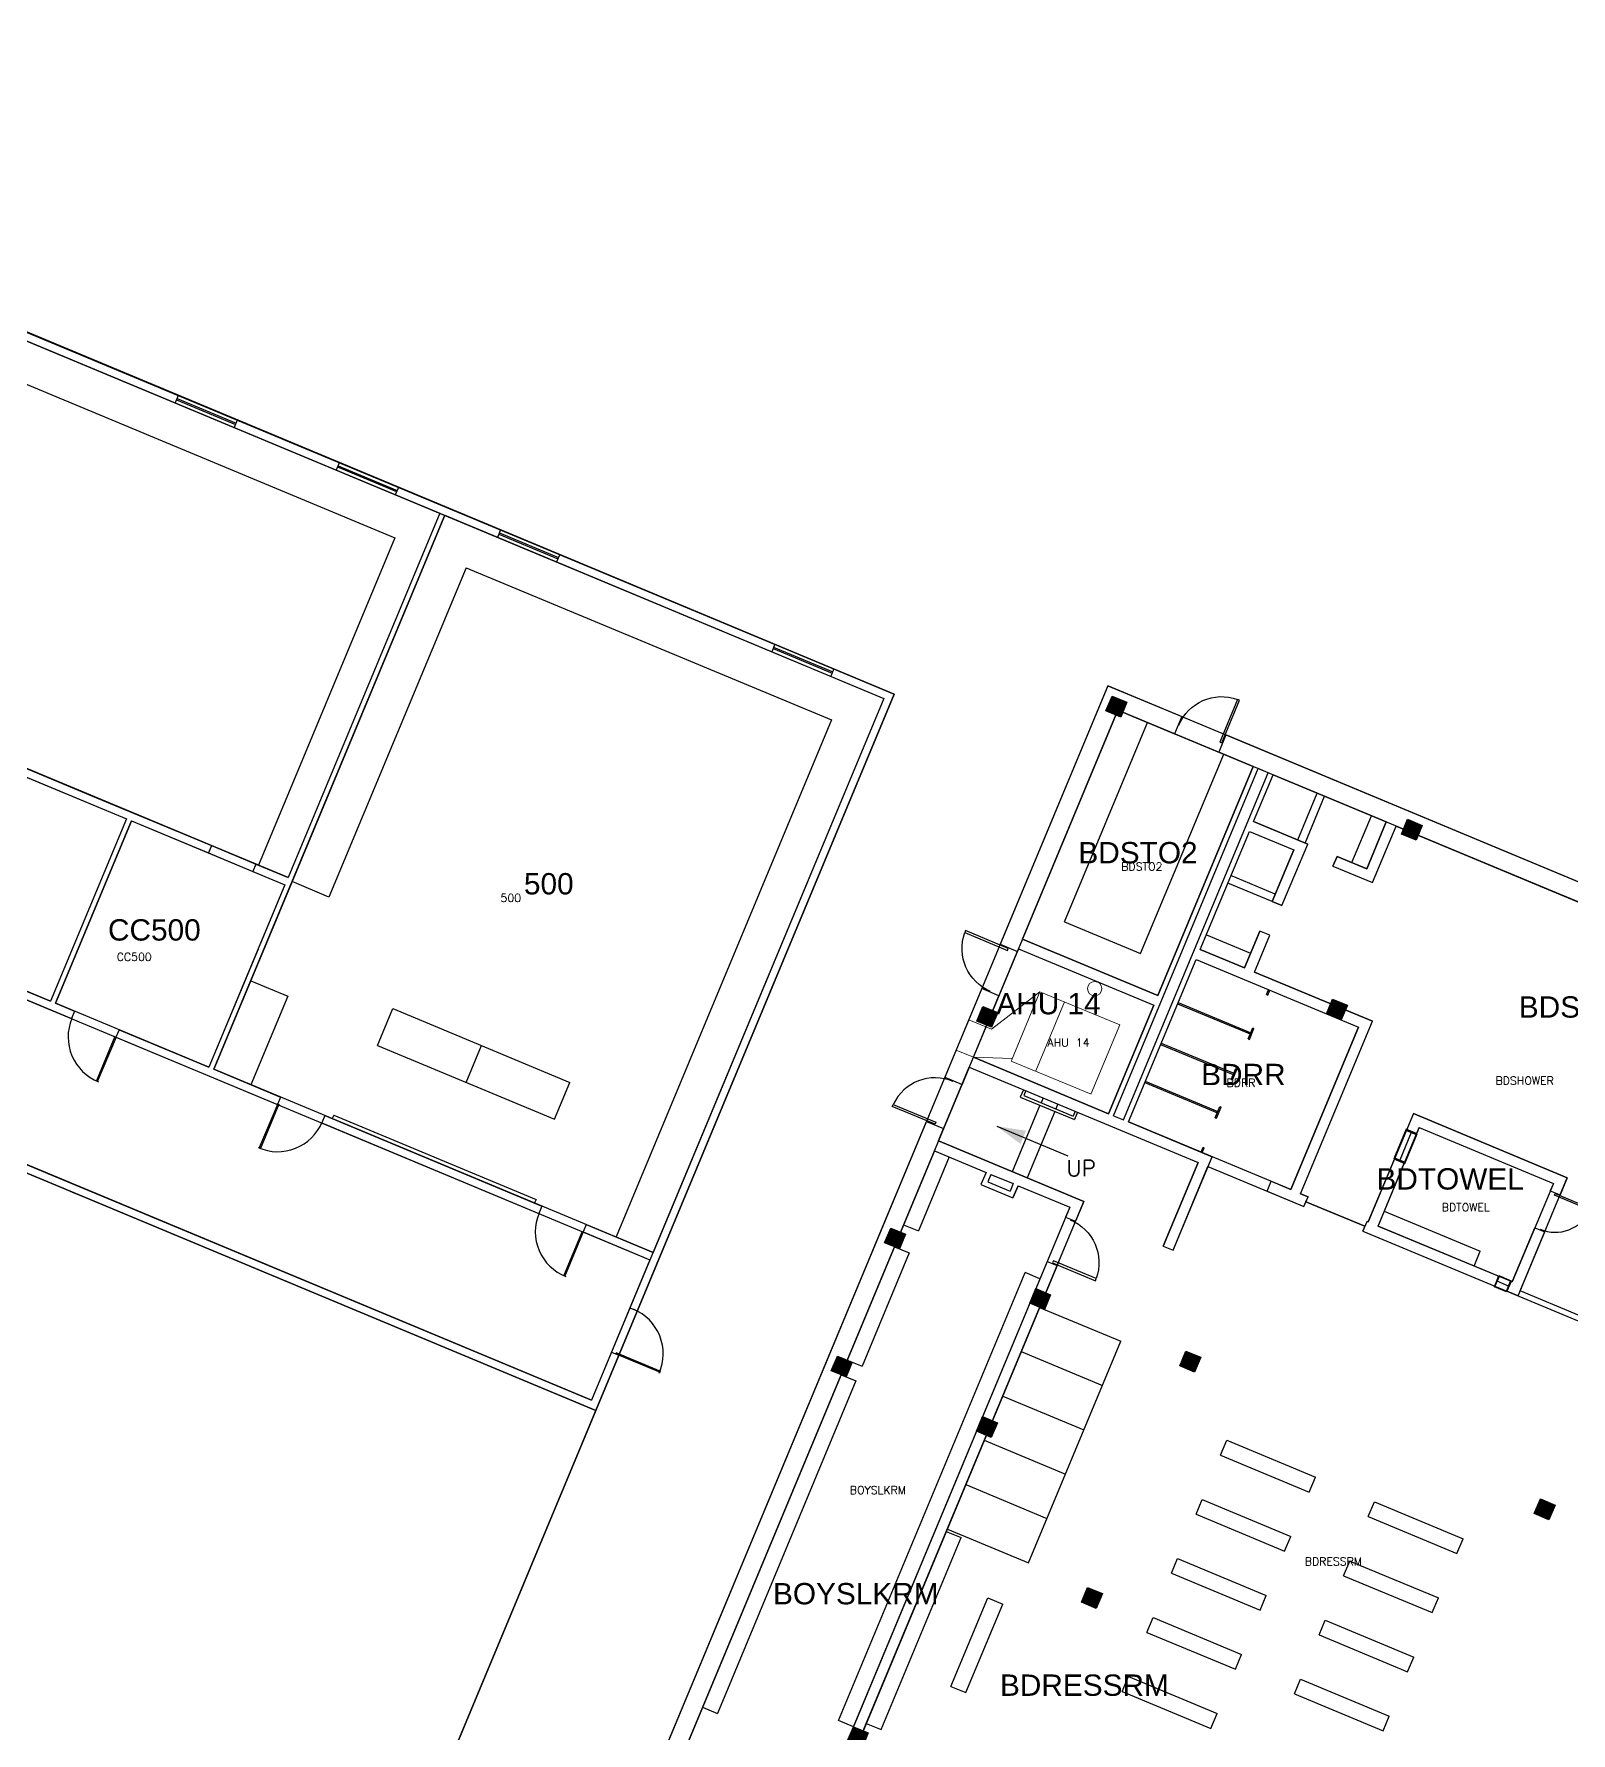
# Model space of a CAD drawing. Header units: inches. Extents: x -13030 to 12419, y -17984 to 4650.
# Drawn here: x 1453 to 2606, y -14751 to -13477 of the extents above; entities that cross this region are included whole.
import ezdxf
from ezdxf.enums import TextEntityAlignment as Align

# ---------------------------------------------------------------- set-up
doc = ezdxf.new("R2010")
doc.units = ezdxf.units.IN
doc.header["$LTSCALE"] = 48
doc.header["$MEASUREMENT"] = 0
doc.layers.get('0').update_dxf_attribs({"linetype": 'CONTINUOUS'})
doc.layers.get('Defpoints').update_dxf_attribs({"linetype": 'CONTINUOUS'})
for name, color, linetype in [('A-COLS', 1, 'CONTINUOUS'), ('A-COLS-GRID', 41, 'CONTINUOUS'), ('A-DOOR', 30, 'CONTINUOUS'), ('A-FLOR-STRS', 30, 'CONTINUOUS'), ('A-FLR-TPTN', 30, 'CONTINUOUS'), ('A-FURN', 41, 'CONTINUOUS'), ('A-WALLS', 1, 'CONTINUOUS'), ('A-WIN', 30, 'CONTINUOUS'), ('CAFM_BLDG_OTLN', 41, 'CONTINUOUS'), ('CAFM_Gross', 200, 'CONTINUOUS'), ('CAFM_ID', 8, 'CONTINUOUS'), ('CAFM_MeasuredGross', 50, 'CONTINUOUS'), ('CAFM_SPACE', 5, 'CONTINUOUS'), ('CAFM_Space_Label', 7, 'CONTINUOUS')]:
    doc.layers.add(name, color=color, linetype=linetype)
doc.layers.add('M-EQPM', color=30, linetype='CONTINUOUS', lineweight=0)
doc.styles.add('CAFM-TXT', font='txt.shx', dxfattribs={"height": 6})
doc.styles.add('ROMANS', font='ROMANS.shx')

# ---------------------------------------------------------------- blocks, each defined once
blk = doc.blocks.new('WN1')
for p, q in [((0, -0.5625), (0, 0.5625)), ((0, 0.5625), (1, 0.5625)), ((1, 0.5625), (1, -0.5625)), ((0, 0.5), (0.03125, 0.5)), ((0.03125, 0.5), (0.03125, -0.5)), ((0.03125, 0), (0.96875, 0)), ((1, 0.5), (0.96875, 0.5)), ((0.96875, -0.5), (0.96875, 0.5)), ((0, -0.5), (0.03125, -0.5)), ((1, -0.5), (0.96875, -0.5)), ((1, -0.5625), (0, -0.5625))]:
    blk.add_line(p, q)
blk = doc.blocks.new('LEADARR2')
blk.add_solid([(0, 0), (1, 0.25), (1, -0.25)])
blk = doc.blocks.new('DR-S90')
for p, q in [((0.015, 0.005), (0.015, 0.97)), ((0.015, 0.97), (0.062, 0.97)), ((0.062, 0.97), (0.062, 0.005)), ((0.062, 0.005), (0.015, 0.005))]:
    blk.add_line(p, q)
blk.add_arc((0.015, 0), 0.97, 360, 87.217)

msp = doc.modelspace()

# ---------------------------------------------------------------- linework, layer by layer
at = {"layer": 'A-COLS'}
for points in [[(2261.8, -13973.6), (2272.9, -13978.2), (2268.3, -13989.3), (2257.2, -13984.7)], [(2483.4, -14065.9), (2494.5, -14070.5), (2489.8, -14081.6), (2478.8, -14077)], [(2427.2, -14200.7), (2438.3, -14205.3), (2433.7, -14216.4), (2422.6, -14211.8)], [(2164.9, -14206.2), (2176, -14210.8), (2171.4, -14221.9), (2160.3, -14217.3)], [(2095.7, -14372.4), (2106.8, -14377), (2102.2, -14388.1), (2091.1, -14383.4)], [(2204.6, -14417.8), (2215.7, -14422.4), (2211.1, -14433.4), (2200, -14428.8)], [(2055.7, -14468.4), (2066.8, -14473), (2062.2, -14484.1), (2051.1, -14479.4)], [(2317.2, -14464.7), (2328.3, -14469.3), (2323.7, -14480.4), (2312.6, -14475.8)], [(2164.6, -14513.8), (2175.7, -14518.4), (2171.1, -14529.4), (2160, -14524.8)], [(2583.1, -14575.4), (2594.2, -14580.1), (2589.5, -14591.1), (2578.5, -14586.5)], [(2243.4, -14641.9), (2254.5, -14646.5), (2249.8, -14657.6), (2238.8, -14653)], [(2067.7, -14746.4), (2078.8, -14751), (2074.2, -14762.1), (2063.1, -14757.4)]]:
    msp.add_lwpolyline(points, close=True, dxfattribs=at)
at = {"layer": 'A-COLS-GRID'}
for points in [[(2261.8, -13973.6), (2272.9, -13978.2), (2257.2, -13984.7), (2268.3, -13989.3)], [(2483.4, -14065.9), (2494.5, -14070.5), (2478.8, -14077), (2489.8, -14081.6)], [(2427.2, -14200.7), (2438.3, -14205.3), (2422.6, -14211.8), (2433.7, -14216.4)], [(2164.9, -14206.2), (2176, -14210.8), (2160.3, -14217.3), (2171.4, -14221.9)], [(2095.7, -14372.4), (2106.8, -14377), (2091.1, -14383.4), (2102.2, -14388.1)], [(2204.6, -14417.8), (2215.7, -14422.4), (2200, -14428.8), (2211.1, -14433.4)], [(2055.7, -14468.4), (2066.8, -14473), (2051.1, -14479.4), (2062.2, -14484.1)], [(2317.2, -14464.7), (2328.3, -14469.3), (2312.6, -14475.8), (2323.7, -14480.4)], [(2164.6, -14513.8), (2175.7, -14518.4), (2160, -14524.8), (2171.1, -14529.4)], [(2583.1, -14575.4), (2594.2, -14580.1), (2578.5, -14586.5), (2589.5, -14591.1)], [(2243.4, -14641.9), (2254.5, -14646.5), (2238.8, -14653), (2249.8, -14657.6)], [(2067.7, -14746.4), (2078.8, -14751), (2063.1, -14757.4), (2074.2, -14762.1)]]:
    msp.add_solid(points, dxfattribs=at)
at = {"layer": 'A-DOOR'}
for p, q in [((1513.7, -14228.8), (1499.7, -14262.5)), ((1514.6, -14229.2), (1500.5, -14262.8)), ((1514.8, -14229.6), (1513.2, -14228.9)), ((1635.9, -14279.2), (1621.8, -14312.9)), ((1636.7, -14279.6), (1622.7, -14313.3)), ((1635.3, -14279.4), (1637, -14280.1)), ((1864.2, -14374.9), (1850.2, -14408.5)), ((1865.1, -14375.2), (1851.1, -14408.9)), ((1865.4, -14375.7), (1863.7, -14375)), ((1889, -14466.6), (1922.7, -14480.6)), ((1889.4, -14465.7), (1923, -14479.8))]:
    msp.add_line(p, q, dxfattribs=at)
for centre, start, end in [((1514.6, -14229.2), 157.38, 248.6813), ((1635.9, -14279.2), 246.0787, 337.38), ((1865.1, -14375.2), 157.38, 248.6813), ((1889, -14466.6), 336.0787, 67.38)]:
    msp.add_arc(centre, 36, start, end, dxfattribs=at)
at = {"layer": 'A-FLOR-STRS'}
for p, q in [((2207.7, -14280.4), (2186.9, -14330.2)), ((2195.2, -14268.7), (2192.9, -14274.2)), ((2192.9, -14274.2), (2233.5, -14291.1)), ((2197.1, -14269.4), (2195.5, -14273.1)), ((2195.5, -14273.1), (2232.5, -14288.5)), ((2210, -14274.8), (2208.5, -14278.5)), ((2221.1, -14279.4), (2219.5, -14283.1)), ((2218.8, -14285), (2198, -14334.8)), ((2234, -14284.8), (2232.5, -14288.5)), ((2235.8, -14285.6), (2233.5, -14291.1)), ((2175.2, -14296.1), (2228.7, -14318.4))]:
    msp.add_line(p, q, dxfattribs=at)
at = {"layer": 'A-FLR-TPTN'}
for p, q in [((2401.1, -14081.4), (2415.7, -14046.4)), ((2406.6, -14083.8), (2421.2, -14048.7)), ((2381.8, -14127.6), (2348.6, -14113.8)), ((2384.2, -14122.1), (2350.9, -14108.2)), ((2310.9, -14204.2), (2365.4, -14226.9)), ((2311.3, -14203.3), (2365.8, -14226)), ((2377.7, -14197.4), (2379.2, -14193.7)), ((2377.7, -14197.4), (2378.6, -14197.8)), ((2378.6, -14197.8), (2380.2, -14194.1)), ((2363.8, -14230.6), (2367.3, -14222.3)), ((2364.8, -14231), (2368.2, -14222.7)), ((2367.3, -14222.3), (2368.2, -14222.7)), ((2298.2, -14234.7), (2352.7, -14257.4)), ((2298.6, -14233.8), (2353.1, -14256.4)), ((2363.8, -14230.6), (2364.8, -14231)), ((2351.2, -14261.1), (2354.6, -14252.8)), ((2352.1, -14261.4), (2355.5, -14253.1)), ((2354.6, -14252.8), (2355.5, -14253.1)), ((2286.3, -14263.3), (2340.8, -14286)), ((2286.7, -14262.4), (2341.2, -14285.1)), ((2351.2, -14261.1), (2352.1, -14261.4)), ((2339.2, -14289.7), (2342.7, -14281.4)), ((2339.2, -14289.7), (2340.2, -14290.1)), ((2340.2, -14290.1), (2343.6, -14281.8)), ((2342.7, -14281.4), (2343.6, -14281.8)), ((2328.5, -14315.5), (2330, -14311.8)), ((2329.4, -14315.9), (2330.9, -14312.2)), ((2330, -14311.8), (2330.9, -14312.2))]:
    msp.add_line(p, q, dxfattribs=at)
at = {"layer": 'A-FURN'}
for p, q in [((1237.9, -13652.5), (1723.7, -13855)), ((1723.7, -13855), (1621.4, -14100.4)), ((1777.2, -13877.3), (1674.3, -14124.3)), ((1777.2, -13877.3), (2051.2, -13991.4)), ((2051.2, -13991.4), (1889.7, -14379.1)), ((2226, -14142.8), (2288.3, -13993.3)), ((2283.2, -14166.7), (2345.5, -14017.1)), ((2441.7, -14098.4), (2456.3, -14063.3)), ((1674.3, -14124.3), (1646.6, -14112.7)), ((2226, -14142.8), (2283.2, -14166.7)), ((2332.5, -14152.5), (2365.7, -14166.4)), ((1615.7, -14187), (1643.4, -14198.5)), ((1643.4, -14198.5), (1615.7, -14265)), ((1710.7, -14235.5), (1722.2, -14207.8)), ((1722.2, -14207.8), (1855.1, -14263.2)), ((1710.7, -14235.5), (1843.6, -14290.9)), ((1777.1, -14263.2), (1788.7, -14235.5)), ((1843.6, -14290.9), (1855.1, -14263.2)), ((1677.9, -14287.7), (1676.8, -14290.2)), ((1677.9, -14287.7), (1829.7, -14351)), ((2139.5, -14319.1), (2116.5, -14374.5)), ((1829.7, -14351), (1828.6, -14353.5)), ((2105.4, -14369.9), (2116.5, -14374.5)), ((2466, -14359.8), (2538, -14389.8)), ((2109.5, -14391.1), (2074.2, -14476.1)), ((2098.5, -14386.5), (2109.5, -14391.1)), ((2533.4, -14400.9), (2538, -14389.8)), ((2056.6, -14741.8), (2196.6, -14405.8)), ((2207.7, -14410.4), (2196.6, -14405.8)), ((2207.4, -14431.9), (2268.3, -14457.3)), ((2199.1, -14623.4), (2268.3, -14457.3)), ((2063.1, -14471.4), (2074.2, -14476.1)), ((2193.5, -14465.1), (2254.5, -14490.5)), ((2058.5, -14482.5), (2069.5, -14487.1)), ((2069.5, -14487.1), (1965.7, -14736.4)), ((2179.7, -14498.4), (2240.6, -14523.8)), ((2165.8, -14531.6), (2226.8, -14557)), ((2343.2, -14542.7), (2347.8, -14531.6)), ((2347.8, -14531.6), (2414.3, -14559.3)), ((2343.2, -14542.7), (2409.7, -14570.4)), ((2409.7, -14570.4), (2414.3, -14559.3)), ((2152, -14564.8), (2212.9, -14590.2)), ((2324.8, -14587), (2329.4, -14575.9)), ((2329.4, -14575.9), (2395.8, -14603.6)), ((2454, -14588.8), (2458.6, -14577.8)), ((2458.6, -14577.8), (2525.1, -14605.4)), ((2138.2, -14598.1), (2199.1, -14623.4)), ((2324.8, -14587), (2391.2, -14614.7)), ((2454, -14588.8), (2520.5, -14616.5)), ((2088.5, -14748.5), (2148.5, -14604.5)), ((2137.4, -14599.9), (2148.5, -14604.5)), ((2391.2, -14614.7), (2395.8, -14603.6)), ((2520.5, -14616.5), (2525.1, -14605.4)), ((2306.3, -14631.3), (2310.9, -14620.2)), ((2310.9, -14620.2), (2377.4, -14647.9)), ((2435.5, -14633.1), (2440.2, -14622.1)), ((2440.2, -14622.1), (2506.6, -14649.8)), ((2306.3, -14631.3), (2372.8, -14659)), ((2435.5, -14633.1), (2502, -14660.8)), ((2140.9, -14716.2), (2168.6, -14649.8)), ((2168.6, -14649.8), (2179.7, -14654.4)), ((2372.8, -14659), (2377.4, -14647.9)), ((2502, -14660.8), (2506.6, -14649.8)), ((2152, -14720.8), (2179.7, -14654.4)), ((2287.8, -14675.6), (2292.5, -14664.5)), ((2287.8, -14675.6), (2354.3, -14703.3)), ((2292.5, -14664.5), (2358.9, -14692.2)), ((2417.1, -14677.4), (2421.7, -14666.4)), ((2421.7, -14666.4), (2488.2, -14694.1)), ((2417.1, -14677.4), (2483.5, -14705.1)), ((2354.3, -14703.3), (2358.9, -14692.2)), ((2483.5, -14705.1), (2488.2, -14694.1)), ((2269.4, -14719.9), (2274, -14708.8)), ((2274, -14708.8), (2340.5, -14736.5)), ((2398.6, -14721.8), (2403.2, -14710.7)), ((2403.2, -14710.7), (2469.7, -14738.4)), ((2140.9, -14716.2), (2152, -14720.8)), ((2269.4, -14719.9), (2335.8, -14747.6)), ((2398.6, -14721.8), (2465.1, -14749.4)), ((1954.6, -14731.8), (1965.7, -14736.4)), ((2335.8, -14747.6), (2340.5, -14736.5)), ((2465.1, -14749.4), (2469.7, -14738.4)), ((2067.7, -14746.4), (2056.6, -14741.8)), ((2077.4, -14743.9), (2088.5, -14748.5))]:
    msp.add_line(p, q, dxfattribs=at)
at = {"layer": 'A-WALLS'}
for p, q in [((910.5, -13477.1), (2098.3, -13972.1)), ((913.7, -13485), (2090.5, -13975.3)), ((1761.1, -13838), (1642.9, -14121.6)), ((1757.4, -13836.5), (1643.6, -14109.6)), ((1318.7, -13974.2), (1496.8, -14048.5)), ((2098.3, -13972.1), (1905.6, -14434.5)), ((2258.6, -13965.8), (2177.8, -14159.6)), ((2258.6, -13965.8), (2314, -13988.8)), ((1316.4, -13979.8), (1522.5, -14065.7)), ((2090.5, -13975.3), (1917.4, -14390.7)), ((2194.6, -14155.8), (2266.2, -13984.1)), ((2266.2, -13984.1), (2308.6, -14001.8)), ((2314, -13988.8), (2308.6, -14001.8)), ((2347.2, -14002.7), (2341.8, -14015.6)), ((2835.1, -14206), (2347.2, -14002.7)), ((2367.7, -14026.4), (2341.8, -14015.6)), ((2262.9, -14288.2), (2371.4, -14027.9)), ((2270.3, -14291.3), (2378.8, -14031)), ((2296.2, -14198.1), (2367.7, -14026.4)), ((2367.8, -14067.6), (2382.5, -14032.5)), ((2378.8, -14031), (2371.4, -14027.9)), ((2467.4, -14067.9), (2382.5, -14032.5)), ((1496.8, -14048.5), (1586.2, -14085.7)), ((1522.5, -14065.7), (1465.5, -14202.4)), ((1526.2, -14067.2), (1469.2, -14203.9)), ((1526.2, -14067.2), (1583.9, -14091.2)), ((2327.8, -14163.6), (2364.8, -14075)), ((2364.8, -14075), (2398, -14088.8)), ((2367.8, -14067.6), (2408.5, -14084.5)), ((2452.8, -14103), (2467.4, -14067.9)), ((2457.1, -14113.4), (2474.8, -14071)), ((2820, -14214.8), (2474.8, -14071)), ((1586.2, -14085.7), (1583.9, -14091.2)), ((1585.9, -14086.3), (1583.9, -14091.2)), ((2381.8, -14127.6), (2398, -14088.8)), ((2389.2, -14130.7), (2408.5, -14084.5)), ((1619.4, -14099.6), (1617.1, -14105.1)), ((1619.4, -14099.6), (1643.6, -14109.6)), ((2427.5, -14101.1), (2430.6, -14093.8)), ((2427.5, -14101.1), (2457.1, -14113.4)), ((2430.6, -14093.8), (2452.8, -14103)), ((1617.1, -14105.1), (1641.3, -14115.2)), ((1641.3, -14115.2), (1622.8, -14159.6)), ((1257.1, -14122), (1481.2, -14215.4)), ((1259.4, -14116.5), (1465.5, -14202.4)), ((1642.9, -14121.6), (1588, -14253.4)), ((2389.2, -14130.7), (2381.8, -14127.6)), ((2361.1, -14177.4), (2372.6, -14149.8)), ((2368.5, -14180.5), (2380, -14152.8)), ((2380, -14152.8), (2372.6, -14149.8)), ((1621.2, -14163.3), (1584.3, -14251.9)), ((2177.8, -14159.6), (2190.8, -14165)), ((2191.5, -14163.1), (2190.8, -14165)), ((2191.5, -14163.1), (2293.1, -14205.4)), ((2194.6, -14155.8), (2296.2, -14198.1)), ((2327.8, -14163.6), (2361.1, -14177.4)), ((2274, -14292.8), (2324.8, -14171)), ((2324.8, -14171), (2446.6, -14221.8)), ((2368.5, -14180.5), (2457.1, -14217.4)), ((1469.2, -14203.9), (1483.5, -14209.9)), ((2164, -14192.8), (2136.3, -14259.3)), ((2157.7, -14244.4), (2176.9, -14198.2)), ((2176.9, -14198.2), (2164, -14192.8)), ((1483.5, -14209.9), (1481.2, -14215.4)), ((2259.2, -14286.7), (2293.1, -14205.4)), ((1516.8, -14223.7), (1514.5, -14229.3)), ((1514.5, -14229.3), (1635.7, -14279.8)), ((1516.8, -14223.7), (1584.3, -14251.9)), ((2395.8, -14343.6), (2446.6, -14221.8)), ((2403.2, -14346.7), (2457.1, -14217.4)), ((1588, -14253.4), (1637.9, -14274.2)), ((2154.6, -14251.8), (2149.2, -14264.7)), ((2154.6, -14251.8), (2326.3, -14323.3)), ((2157.7, -14244.4), (2259.2, -14286.7)), ((2136.3, -14259.3), (2149.2, -14264.7)), ((1638, -14274.2), (1635.7, -14279.8)), ((1457.1, -15889.4), (2122.5, -14292.5)), ((1671.2, -14288.1), (1668.9, -14293.6)), ((1668.9, -14293.6), (1831.8, -14361.5)), ((1671.2, -14288.1), (1834.1, -14356)), ((2122.5, -14292.5), (2135.4, -14297.9)), ((2262.9, -14288.2), (2270.3, -14291.3)), ((2274, -14292.8), (2336.8, -14319)), ((2487.8, -14286.6), (2482.8, -14298.6)), ((2487.8, -14286.6), (2603.2, -14334.7)), ((2131.5, -14307.1), (2135.4, -14297.9)), ((2490.2, -14301.7), (2482.8, -14298.6)), ((2492.2, -14297.1), (2490.2, -14301.7)), ((2492.2, -14297.1), (2592.8, -14339)), ((1421.1, -14313.9), (1871.2, -14501.4)), ((2128.5, -14314.5), (1938.5, -14770.5)), ((2128.5, -14314.5), (2167.2, -14330.7)), ((2131.5, -14307.1), (2240.5, -14352.5)), ((2307.5, -14389.1), (2336.8, -14319)), ((1425.4, -14322.1), (1874.5, -14509.2)), ((2167.2, -14330.7), (2163.4, -14339.9)), ((2300.2, -14386.1), (2326.3, -14323.3)), ((2454, -14367.8), (2473.6, -14320.8)), ((2461.4, -14370.9), (2481, -14323.8)), ((2481, -14323.8), (2473.6, -14320.8)), ((1485.7, -14347.3), (1476.5, -14343.4)), ((2163.4, -14339.9), (2187.4, -14349.9)), ((2170.9, -14332.2), (2168.6, -14337.8)), ((2168.6, -14337.8), (2185.2, -14344.7)), ((2170.9, -14332.2), (2187.5, -14339.1)), ((2187.5, -14339.1), (2185.2, -14344.7)), ((2191.2, -14340.7), (2187.4, -14349.9)), ((2191.2, -14340.7), (2230, -14356.8)), ((2378, -14344.8), (2381.1, -14337.4)), ((2381.1, -14337.4), (2395.8, -14343.6)), ((2592.8, -14339), (2590.5, -14344.5)), ((2590.5, -14344.5), (2597.8, -14347.6)), ((2603.2, -14334.7), (2597.8, -14347.6)), ((1485.7, -14347.3), (1482, -14345.8)), ((1834.1, -14356), (1831.8, -14361.5)), ((2230, -14356.8), (2226.9, -14364.2)), ((2240.5, -14352.5), (2234.3, -14367.3)), ((2378, -14344.8), (2405.7, -14356.4)), ((2403.2, -14346.7), (2408.8, -14349)), ((2405.7, -14356.4), (2408.8, -14349)), ((1867.3, -14369.8), (1865, -14375.3)), ((1867.3, -14369.8), (1917.4, -14390.7)), ((2226.9, -14364.2), (2234.3, -14367.3)), ((2450, -14374.8), (2453.1, -14367.4)), ((2453.1, -14367.4), (2454, -14367.8)), ((1865, -14375.3), (1915.1, -14396.2)), ((2450, -14374.8), (2548.8, -14416)), ((2461.4, -14370.9), (2551.8, -14408.6)), ((2562, -14412.8), (2578.9, -14372.2)), ((2566.3, -14423.3), (2586.3, -14375.3)), ((2578.9, -14372.2), (2586.3, -14375.3)), ((1917.8, -14389.6), (1917.4, -14390.7)), ((1917.8, -14389.6), (1917.4, -14390.7)), ((2300.2, -14386.1), (2307.5, -14389.1)), ((1915.1, -14396.2), (1900.1, -14432.2)), ((1915.1, -14396.2), (1900.1, -14432.2)), ((2213.1, -14397.4), (2063.1, -14757.4)), ((2220.5, -14400.5), (2070.5, -14760.5)), ((2213.1, -14397.4), (2220.5, -14400.5)), ((2551.8, -14408.6), (2548.8, -14416)), ((2561.1, -14412.4), (2558, -14419.8)), ((2566.3, -14423.3), (2558, -14419.8)), ((2562, -14412.8), (2561.1, -14412.4)), ((1900.1, -14432.2), (1905.6, -14434.5)), ((1886.2, -14465.4), (1871.2, -14501.4)), ((1886.2, -14465.4), (1871.2, -14501.4)), ((1891.8, -14467.7), (1874.5, -14509.2)), ((1886.2, -14465.4), (1891.8, -14467.7)), ((1868.9, -14506.9), (1868.9, -14507)), ((1868.9, -14506.9), (1868.9, -14507))]:
    msp.add_line(p, q, dxfattribs=at)
for points in [[(1586.2, -14085.7), (1619.4, -14099.6)], [(1583.9, -14091.2), (1617.1, -14105.1)]]:
    msp.add_lwpolyline(points, dxfattribs=at)
msp.add_point((1920.6, -14398.5), dxfattribs=at)
at = {"layer": 'A-WIN'}
for p, q in [((1561.2, -13748.3), (1558.9, -13753.8)), ((1559.9, -13751.4), (1604.2, -13769.9)), ((1560.3, -13750.5), (1604.6, -13768.9)), ((1605.5, -13766.7), (1603.2, -13772.3)), ((1682, -13798.6), (1679.7, -13804.1)), ((1680.7, -13801.7), (1725, -13820.2)), ((1681.1, -13800.8), (1725.4, -13819.3)), ((1726.4, -13817.1), (1724, -13822.6)), ((1803.1, -13849), (1800.8, -13854.6)), ((1801.8, -13852.2), (1846.1, -13870.6)), ((1802.2, -13851.2), (1846.5, -13869.7)), ((1847.4, -13867.5), (1845.1, -13873)), ((2008.8, -13934.7), (2006.5, -13940.3)), ((2007.9, -13936.9), (2052.2, -13955.4)), ((2007.5, -13937.9), (2051.8, -13956.3)), ((2053.1, -13953.2), (2050.8, -13958.7))]:
    msp.add_line(p, q, dxfattribs=at)
at = {"layer": 'CAFM_BLDG_OTLN'}
msp.add_lwpolyline([(988, -14132.9), (895.7, -14354.5), (1108.9, -14443.4), (953.7, -14815.9), (1629.5, -15097.3), (2098.3, -13972.1), (1209.5, -13601.2), (924.7, -13482.6), (703.2, -14014.2), (988, -14132.9)], close=True, dxfattribs=at)
msp.add_lwpolyline([(1874.5, -14509.2), (1629.5, -15097.3), (953.7, -14815.9), (1108.9, -14443.4), (1098.6, -14439.1)], dxfattribs=at)
at = {"layer": 'CAFM_Gross'}
msp.add_lwpolyline([(1874.5, -14509.2), (1425.4, -14322.1), (1362.3, -14473.5), (1125.4, -14374.8), (1096.1, -14445.1), (879.1, -14354.6), (971.5, -14133), (686.6, -14014.3), (910.5, -13477.1), (2098.3, -13972.1)], close=True, dxfattribs=at)
msp.add_lwpolyline([(2251.8, -16517.5), (2236.7, -16540), (2251.7, -16550), (2253.9, -16546.7), (2297.9, -16576.2), (2308, -16561.3), (2263.9, -16531.7), (2422.2, -16295.9), (3338.6, -16677.8), (3754, -15680.8), (3443.8, -15551.6), (3831.5, -14621.1), (2258.6, -13965.8), (1457.1, -15889.4), (1495.8, -15905.6), (1470.1, -15967.4), (1551.3, -16001.3), (1485, -16160.4), (1598.4, -16207.6, 0.05164), (1676.3, -16221.4), (1711.5, -16318.3), (1721.5, -16318), (1731.1, -16479.8, 0.145412), (2076.9, -16360.8)], format="xyb", close=True, dxfattribs=at)
at = {"layer": 'CAFM_MeasuredGross'}
msp.add_lwpolyline([(977.1, -14128.9), (694.5, -14011.1), (913.7, -13485), (2090.5, -13975.3), (1871.2, -14501.4), (1424, -14315.1), (1360.1, -14468.3), (1123.6, -14369.8), (1094.2, -14440.4), (883.8, -14352.8)], close=True, dxfattribs=at)
msp.add_lwpolyline([(1721.5, -16318), (1730.7, -16463.8, 0.145287), (2067.6, -16347.8), (2072.2, -16354.3), (2076.9, -16360.8), (2251.8, -16517.5), (2405.3, -16288.9), (2412.2, -16272.3), (3328.9, -16654.2), (3730.5, -15690.5), (3420.3, -15561.3), (3808, -14630.8), (3014.2, -14300.1), (3015.7, -14296.4), (2266.2, -13984.1), (1475.4, -15881.9), (1512.3, -15897.3), (1485.8, -15961), (1567, -15994.8), (1501.2, -16152.7), (1597.6, -16192.8, 0.060997), (1686.3, -16208), (1720.5, -16302.1)], format="xyb", close=True, dxfattribs=at)
at = {"layer": 'CAFM_SPACE'}
for points in [[(1249.4, -13624.9), (1757.4, -13836.5), (1643.6, -14109.6), (1270.7, -13954.2), (1246.3, -14012.8), (1111.2, -13956.6), (1249.4, -13624.9)], [(1761.1, -13838), (2090.5, -13975.3), (1917.4, -14390.7), (1588, -14253.4), (1761.1, -13838)], [(694.5, -14011.1), (738.3, -13905.9), (1142.6, -14074.3), (1177.5, -13990.7), (1243.9, -14018.4), (1209.1, -14102), (1915.1, -14396.2), (1871.2, -14501.4), (694.5, -14011.1)], [(1272.1, -13961.3), (1522.5, -14065.7), (1465.5, -14202.4), (1215.1, -14098)], [(2266.2, -13984.1), (2367.7, -14026.4), (2296.2, -14198.1), (2194.6, -14155.8), (2266.2, -13984.1)], [(1526.2, -14067.2), (1641.3, -14115.2), (1584.3, -14251.9), (1469.2, -14203.9)], [(2191.5, -14163.1), (2293.1, -14205.4), (2259.2, -14286.7), (2157.7, -14244.4)], [(2324.8, -14171), (2446.6, -14221.8), (2395.8, -14343.6), (2274, -14292.8), (2324.8, -14171)], [(2154.6, -14251.8), (2326.3, -14323.3), (2300.2, -14386.1), (2307.5, -14389.1), (2333.7, -14326.4), (2405.7, -14356.4), (2407.2, -14352.7), (2451.5, -14371.1), (2450, -14374.8), (2808.2, -14524.1), (2624.3, -14965.3), (2428.6, -14883.8), (2425.5, -14891.1), (2464.3, -14907.3), (2435.1, -14977.4), (2047.4, -14815.9), (2240.5, -14352.5), (2131.5, -14307.1), (2154.6, -14251.8)], [(2492.2, -14297.1), (2592.8, -14339), (2562, -14412.8), (2461.4, -14370.9)], [(2128.5, -14314.5), (2167.2, -14330.7), (2163.4, -14339.9), (2187.4, -14349.9), (2191.2, -14340.7), (2230, -14356.8), (2040, -14812.8), (1938.5, -14770.5), (2128.5, -14314.5)]]:
    msp.add_lwpolyline(points, close=True, dxfattribs=at)
msp.add_lwpolyline([(2612.2, -14438.1), (2567.8, -14419.6), (2603.2, -14334.7), (2487.8, -14286.6), (2454, -14367.8), (2453.1, -14367.4), (2451.5, -14371.1), (2407.2, -14352.7), (2408.8, -14349), (2403.2, -14346.7), (2457.1, -14217.4), (2368.5, -14180.5), (2380, -14152.8), (2372.6, -14149.8), (2361.1, -14177.4), (2327.8, -14163.6), (2364.8, -14075), (2398, -14088.8), (2381.8, -14127.6), (2389.2, -14130.7), (2408.5, -14084.5), (2367.8, -14067.6), (2382.5, -14032.5), (2382.5, -14032.5), (2467.4, -14067.9), (2452.8, -14103), (2430.6, -14093.8), (2427.5, -14101.1), (2457.1, -14113.4), (2474.8, -14071), (2820, -14214.8)], dxfattribs=at)
at = {"layer": 'Defpoints', "color": 0, "linetype": 'ByBlock'}
msp.add_point((2098.3, -13972.1), dxfattribs=at)
msp.add_point((2098.3, -13972.1), dxfattribs=at)
at = {"layer": 'M-EQPM'}
for points in [[(2207.6, -14195.3), (2171.2, -14223.4)], [(2207.6, -14195.3), (2186.2, -14246.9)], [(2226.1, -14202.9), (2204.6, -14254.5)], [(2207.6, -14195.3), (2267.7, -14220)], [(2171.2, -14223.4), (2154.2, -14216.3)], [(2267.7, -14220), (2246.2, -14271.6)], [(2157.7, -14244.4), (2144.8, -14239)], [(2186.9, -14245.2), (2157.7, -14244.4)], [(2186, -14247.3), (2246.1, -14272)]]:
    msp.add_lwpolyline(points, dxfattribs=at)
msp.add_circle((2248.7, -14192.9), 5.37, dxfattribs=at)

# ---------------------------------------------------------------- block references
at = {"layer": 'A-DOOR'}
for p, xscale, yscale, rotation in [((2344.5, -14009.1), 36, -36, 157.38), ((2184.3, -14162.3), -36, 36, 67.37999999999985), ((2128.9, -14295.2), 36, 36, 67.38000000000005), ((2594.2, -14346.1), -30, -30, 67.37999999999992), ((2216.8, -14399), 36, -36, 67.38000000000002)]:
    msp.add_blockref('DR-S90', p, dxfattribs=dict(at, xscale=xscale, yscale=yscale, rotation=rotation))
at = {"layer": 'A-FLOR-STRS', "xscale": 21.6, "yscale": 21.6, "zscale": 21.6, "rotation": 337.3799999999999}
msp.add_blockref('LEADARR2', (2175.2, -14296.1), dxfattribs=at)
at = {"layer": 'A-WIN'}
for p, xscale, yscale, rotation in [((2486.5, -14300.1), -24, 8.000000000000197, 67.37999999999992), ((2559.5, -14416.1), 10, 8.00000000000104, 157.3799999999999)]:
    msp.add_blockref('WN1', p, dxfattribs=dict(at, xscale=xscale, yscale=yscale, rotation=rotation))

# ---------------------------------------------------------------- texts
at = {"layer": 'A-FLOR-STRS', "style": 'ROMANS'}
msp.add_text('UP', height=12, dxfattribs=at).set_placement((2227.6, -14333.6))
at = {"layer": 'CAFM_ID', "style": 'CAFM-TXT'}
for s, p in [('BDSTO2', (2284.1, -14104.4)), ('500', (1810.7, -14127.9)), ('CC500', (1528.2, -14172.1)), ('AHU 14', (2229.1, -14236.4)), ('BDRR', (2358.5, -14266.5)), ('BDSHOWER', (2571.3, -14264.9)), ('BDTOWEL', (2527.1, -14359.9)), ('BOYSLKRM', (2086.1, -14571.9)), ('BDRESSRM', (2427.8, -14625.4))]:
    msp.add_text(s, height=6, dxfattribs=at).set_placement(p, align=Align.CENTER)
at = {"layer": 'CAFM_Space_Label', "color": 7, "char_height": 0.2, "attachment_point": 5}
for s, insert in [('{\\fSansSerif;\\H16;BDSTO2}', (2281.2, -14091.1)), ('{\\fSansSerif;\\H16;500}', (1839.2, -14114.4)), ('{\\fSansSerif;\\H16;CC500}', (1543.3, -14149)), ('{\\fSansSerif;\\H16;AHU 14}', (2214.1, -14204.3)), ('{\\fSansSerif;\\H16;BDSHOWER}', (2632.7, -14206.8)), ('{\\fSansSerif;\\H16;BDRR}', (2360.3, -14257.3)), ('{\\fSansSerif;\\H16;BDTOWEL}', (2515.4, -14335.7)), ('{\\fSansSerif;\\H16;BOYSLKRM}', (2069.5, -14646.7)), ('{\\fSansSerif;\\H16;BDRESSRM}', (2241, -14715.3))]:
    msp.add_mtext(s, dxfattribs=dict(at, insert=insert))

doc.saveas('drawing.dxf')
